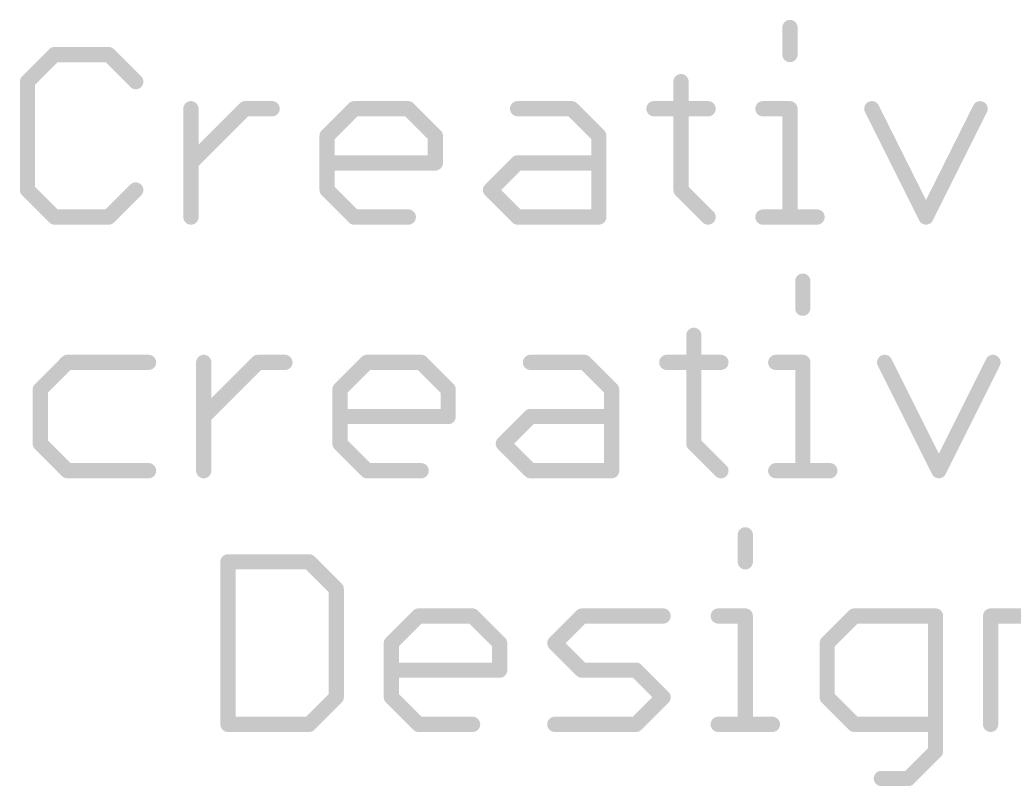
# Model space of a CAD drawing. Extents: x -43 to 64, y -8 to 16.
# Drawn here: x -13.44 to -3.48, y -8.16 to -0.49 of the extents above; entities that cross this region are included whole.
import ezdxf

# ---------------------------------------------------------------- set-up
doc = ezdxf.new("R2010")
doc.units = 0
doc.layers.add('27', color=253, linetype='CONTINUOUS')

msp = doc.modelspace()

# ---------------------------------------------------------------- linework, layer by layer
at = {"layer": '27', "const_width": 0.1524}
for points in [[(-5.7238, -0.5656), (-5.7238, -0.8368)], [(-13.091, -0.8368), (-13.3621, -1.108)], [(-12.5486, -0.8368), (-13.091, -0.8368)], [(-12.2775, -1.108), (-12.5486, -0.8368)], [(-13.3621, -1.108), (-13.3621, -2.1926)], [(-6.8152, -1.108), (-6.8152, -2.1926)], [(-11.725, -2.4638), (-11.725, -1.3791)], [(-11.725, -1.9215), (-11.1826, -1.3791)], [(-11.1826, -1.3791), (-10.9115, -1.3791)], [(-10.3607, -1.6503), (-10.0895, -1.3791)], [(-10.0895, -1.3791), (-9.5472, -1.3791)], [(-9.5472, -1.3791), (-9.276, -1.6503)], [(-8.4524, -1.3791), (-7.91, -1.3791)], [(-7.91, -1.3791), (-7.6389, -1.6503)], [(-7.0864, -1.3791), (-6.544, -1.3791)], [(-5.9949, -1.3791), (-5.7238, -1.3791)], [(-5.7238, -1.3791), (-5.7238, -2.4638)], [(-4.9035, -1.3791), (-4.3612, -2.4638)], [(-4.3612, -2.4638), (-3.8188, -1.3791)], [(-10.3607, -2.1926), (-10.3607, -1.6503)], [(-9.276, -1.6503), (-9.276, -1.9215)], [(-7.6389, -1.6503), (-7.6389, -2.4638)], [(-9.276, -1.9215), (-10.3607, -1.9215)], [(-8.7235, -2.1926), (-8.4524, -1.9215)], [(-8.4524, -1.9215), (-7.6389, -1.9215)], [(-13.3621, -2.1926), (-13.091, -2.4638)], [(-12.5486, -2.4638), (-12.2775, -2.1926)], [(-10.0895, -2.4638), (-10.3607, -2.1926)], [(-8.4524, -2.4638), (-8.7235, -2.1926)], [(-6.8152, -2.1926), (-6.544, -2.4638)], [(-13.091, -2.4638), (-12.5486, -2.4638)], [(-9.5472, -2.4638), (-10.0895, -2.4638)], [(-7.6389, -2.4638), (-8.4524, -2.4638)], [(-5.9949, -2.4638), (-5.4526, -2.4638)], [(-5.5954, -3.1056), (-5.5954, -3.3768)], [(-6.6868, -3.648), (-6.6868, -4.7326)], [(-12.9626, -3.9191), (-13.2337, -4.1903)], [(-12.1491, -3.9191), (-12.9626, -3.9191)], [(-11.5966, -5.0038), (-11.5966, -3.9191)], [(-11.5966, -4.4615), (-11.0542, -3.9191)], [(-11.0542, -3.9191), (-10.7831, -3.9191)], [(-10.2323, -4.1903), (-9.9611, -3.9191)], [(-9.9611, -3.9191), (-9.4188, -3.9191)], [(-9.4188, -3.9191), (-9.1476, -4.1903)], [(-8.3239, -3.9191), (-7.7816, -3.9191)], [(-7.7816, -3.9191), (-7.5105, -4.1903)], [(-6.958, -3.9191), (-6.4156, -3.9191)], [(-5.8665, -3.9191), (-5.5954, -3.9191)], [(-5.5954, -3.9191), (-5.5954, -5.0038)], [(-4.7751, -3.9191), (-4.2328, -5.0038)], [(-4.2328, -5.0038), (-3.6904, -3.9191)], [(-13.2337, -4.1903), (-13.2337, -4.7326)], [(-10.2323, -4.7326), (-10.2323, -4.1903)], [(-9.1476, -4.1903), (-9.1476, -4.4615)], [(-7.5105, -4.1903), (-7.5105, -5.0038)], [(-9.1476, -4.4615), (-10.2323, -4.4615)], [(-8.5951, -4.7326), (-8.3239, -4.4615)], [(-8.3239, -4.4615), (-7.5105, -4.4615)], [(-13.2337, -4.7326), (-12.9626, -5.0038)], [(-9.9611, -5.0038), (-10.2323, -4.7326)], [(-8.3239, -5.0038), (-8.5951, -4.7326)], [(-6.6868, -4.7326), (-6.4156, -5.0038)], [(-12.9626, -5.0038), (-12.1491, -5.0038)], [(-9.4188, -5.0038), (-9.9611, -5.0038)], [(-7.5105, -5.0038), (-8.3239, -5.0038)], [(-5.8665, -5.0038), (-5.3242, -5.0038)], [(-6.1712, -5.6456), (-6.1712, -5.9168)], [(-11.3538, -5.9168), (-11.3538, -7.5438)], [(-10.5403, -5.9168), (-11.3538, -5.9168)], [(-10.2691, -6.188), (-10.5403, -5.9168)], [(-10.2691, -7.2726), (-10.2691, -6.188)], [(-9.7166, -6.7303), (-9.4455, -6.4591)], [(-9.4455, -6.4591), (-8.9032, -6.4591)], [(-8.9032, -6.4591), (-8.632, -6.7303)], [(-8.0795, -6.7303), (-7.8083, -6.4591)], [(-7.8083, -6.4591), (-6.9948, -6.4591)], [(-6.4423, -6.4591), (-6.1712, -6.4591)], [(-6.1712, -6.4591), (-6.1712, -7.5438)], [(-5.0797, -6.4591), (-5.3509, -6.7303)], [(-4.2662, -6.4591), (-5.0797, -6.4591)], [(-4.2662, -7.815), (-4.2662, -6.4591)], [(-3.7137, -7.5438), (-3.7137, -6.4591)], [(-3.7137, -6.4591), (-2.9002, -6.4591)], [(-9.7166, -7.2726), (-9.7166, -6.7303)], [(-8.632, -6.7303), (-8.632, -7.0015)], [(-7.8083, -7.0015), (-8.0795, -6.7303)], [(-5.3509, -6.7303), (-5.3509, -7.2726)], [(-8.632, -7.0015), (-9.7166, -7.0015)], [(-7.266, -7.0015), (-7.8083, -7.0015)], [(-6.9948, -7.2726), (-7.266, -7.0015)], [(-10.5403, -7.5438), (-10.2691, -7.2726)], [(-9.4455, -7.5438), (-9.7166, -7.2726)], [(-7.266, -7.5438), (-6.9948, -7.2726)], [(-5.3509, -7.2726), (-5.0797, -7.5438)], [(-11.3538, -7.5438), (-10.5403, -7.5438)], [(-8.9032, -7.5438), (-9.4455, -7.5438)], [(-8.0795, -7.5438), (-7.266, -7.5438)], [(-6.4423, -7.5438), (-5.9, -7.5438)], [(-5.0797, -7.5438), (-4.2662, -7.5438)], [(-4.5374, -8.0861), (-4.2662, -7.815)], [(-4.8086, -8.0861), (-4.5374, -8.0861)]]:
    msp.add_lwpolyline(points, dxfattribs=at)
at = {"layer": '27', "const_width": 0.0762}
for points in [[(-5.6857, -0.5656, 1), (-5.7619, -0.5656)], [(-13.091, -0.7987, 1), (-13.091, -0.8749)], [(-13.064, -0.8638, 1), (-13.1179, -0.8099)], [(-12.5217, -0.8099, 1), (-12.5756, -0.8638)], [(-12.5486, -0.8749, 1), (-12.5486, -0.7987)], [(-5.7619, -0.8368, 1), (-5.6857, -0.8368)], [(-13.3891, -1.081, 1), (-13.3352, -1.1349)], [(-13.324, -1.108, 1), (-13.4002, -1.108)], [(-12.3044, -1.1349, 1), (-12.2505, -1.081)], [(-6.7771, -1.108, 1), (-6.8533, -1.108)], [(-11.6869, -1.3791, 1), (-11.7631, -1.3791)], [(-11.1826, -1.341, 1), (-11.1826, -1.4172)], [(-11.1557, -1.4061, 1), (-11.2096, -1.3522)], [(-10.9115, -1.4172, 1), (-10.9115, -1.341)], [(-10.0895, -1.341, 1), (-10.0895, -1.4172)], [(-10.0626, -1.4061, 1), (-10.1165, -1.3522)], [(-9.5202, -1.3522, 1), (-9.5741, -1.4061)], [(-9.5472, -1.4172, 1), (-9.5472, -1.341)], [(-8.4524, -1.341, 1), (-8.4524, -1.4172)], [(-7.8831, -1.3522, 1), (-7.937, -1.4061)], [(-7.91, -1.4172, 1), (-7.91, -1.341)], [(-7.0864, -1.341, 1), (-7.0864, -1.4172)], [(-6.544, -1.4172, 1), (-6.544, -1.341)], [(-5.9949, -1.341, 1), (-5.9949, -1.4172)], [(-5.6857, -1.3791, 1), (-5.7619, -1.3791)], [(-5.7238, -1.4172, 1), (-5.7238, -1.341)], [(-4.8694, -1.3621, 1), (-4.9376, -1.3962)], [(-3.7848, -1.3962, 1), (-3.8529, -1.3621)], [(-10.3226, -1.6503, 1), (-10.3988, -1.6503)], [(-10.3876, -1.6234, 1), (-10.3337, -1.6772)], [(-9.2379, -1.6503, 1), (-9.3141, -1.6503)], [(-9.303, -1.6772, 1), (-9.2491, -1.6234)], [(-7.6008, -1.6503, 1), (-7.677, -1.6503)], [(-7.6658, -1.6772, 1), (-7.6119, -1.6234)], [(-11.7519, -1.8945, 1), (-11.698, -1.9484)], [(-10.3607, -1.8834, 1), (-10.3607, -1.9596)], [(-9.3141, -1.9215, 1), (-9.2379, -1.9215)], [(-9.276, -1.9596, 1), (-9.276, -1.8834)], [(-8.4524, -1.8834, 1), (-8.4524, -1.9596)], [(-8.4254, -1.9484, 1), (-8.4793, -1.8945)], [(-7.6389, -1.9596, 1), (-7.6389, -1.8834)], [(-13.3352, -2.1657, 1), (-13.3891, -2.2196)], [(-13.4002, -2.1926, 1), (-13.324, -2.1926)], [(-12.2505, -2.2196, 1), (-12.3044, -2.1657)], [(-10.3337, -2.1657, 1), (-10.3876, -2.2196)], [(-10.3988, -2.1926, 1), (-10.3226, -2.1926)], [(-8.6966, -2.1657, 1), (-8.7505, -2.2196)], [(-8.7505, -2.1657, 1), (-8.6966, -2.2196)], [(-6.7883, -2.1657, 1), (-6.8421, -2.2196)], [(-6.8533, -2.1926, 1), (-6.7771, -2.1926)], [(-13.091, -2.4257, 1), (-13.091, -2.5019)], [(-12.5486, -2.5019, 1), (-12.5486, -2.4257)], [(-10.0895, -2.4257, 1), (-10.0895, -2.5019)], [(-9.5472, -2.5019, 1), (-9.5472, -2.4257)], [(-8.4524, -2.4257, 1), (-8.4524, -2.5019)], [(-7.6389, -2.5019, 1), (-7.6389, -2.4257)], [(-5.9949, -2.4257, 1), (-5.9949, -2.5019)], [(-5.4526, -2.5019, 1), (-5.4526, -2.4257)], [(-13.1179, -2.4907, 1), (-13.064, -2.4369)], [(-12.5756, -2.4369, 1), (-12.5217, -2.4907)], [(-11.7631, -2.4638, 1), (-11.6869, -2.4638)], [(-10.1165, -2.4907, 1), (-10.0626, -2.4369)], [(-8.4793, -2.4907, 1), (-8.4254, -2.4369)], [(-7.677, -2.4638, 1), (-7.6008, -2.4638)], [(-6.571, -2.4907, 1), (-6.5171, -2.4369)], [(-5.7619, -2.4638, 1), (-5.6857, -2.4638)], [(-4.3952, -2.4468, 1), (-4.3271, -2.4808)], [(-4.3952, -2.4808, 1), (-4.3271, -2.4468)], [(-5.5573, -3.1056, 1), (-5.6335, -3.1056)], [(-5.6335, -3.3768, 1), (-5.5573, -3.3768)], [(-6.6487, -3.648, 1), (-6.7249, -3.648)], [(-12.9626, -3.881, 1), (-12.9626, -3.9572)], [(-12.9356, -3.9461, 1), (-12.9895, -3.8922)], [(-12.1491, -3.9572, 1), (-12.1491, -3.881)], [(-11.5585, -3.9191, 1), (-11.6347, -3.9191)], [(-11.0542, -3.881, 1), (-11.0542, -3.9572)], [(-11.0273, -3.9461, 1), (-11.0812, -3.8922)], [(-10.7831, -3.9572, 1), (-10.7831, -3.881)], [(-9.9611, -3.881, 1), (-9.9611, -3.9572)], [(-9.9342, -3.9461, 1), (-9.988, -3.8922)], [(-9.3918, -3.8922, 1), (-9.4457, -3.9461)], [(-9.4188, -3.9572, 1), (-9.4188, -3.881)], [(-8.3239, -3.881, 1), (-8.3239, -3.9572)], [(-7.7547, -3.8922, 1), (-7.8086, -3.9461)], [(-7.7816, -3.9572, 1), (-7.7816, -3.881)], [(-6.958, -3.881, 1), (-6.958, -3.9572)], [(-6.4156, -3.9572, 1), (-6.4156, -3.881)], [(-5.8665, -3.881, 1), (-5.8665, -3.9572)], [(-5.5573, -3.9191, 1), (-5.6335, -3.9191)], [(-5.5954, -3.9572, 1), (-5.5954, -3.881)], [(-4.741, -3.9021, 1), (-4.8092, -3.9362)], [(-3.6563, -3.9362, 1), (-3.7245, -3.9021)], [(-13.1956, -4.1903, 1), (-13.2718, -4.1903)], [(-13.2607, -4.1634, 1), (-13.2068, -4.2172)], [(-10.1942, -4.1903, 1), (-10.2704, -4.1903)], [(-10.2592, -4.1634, 1), (-10.2053, -4.2172)], [(-9.1095, -4.1903, 1), (-9.1857, -4.1903)], [(-9.1746, -4.2172, 1), (-9.1207, -4.1634)], [(-7.4724, -4.1903, 1), (-7.5486, -4.1903)], [(-7.5374, -4.2172, 1), (-7.4835, -4.1634)], [(-11.6235, -4.4345, 1), (-11.5696, -4.4884)], [(-10.2323, -4.4234, 1), (-10.2323, -4.4996)], [(-9.1857, -4.4615, 1), (-9.1095, -4.4615)], [(-9.1476, -4.4996, 1), (-9.1476, -4.4234)], [(-8.3239, -4.4234, 1), (-8.3239, -4.4996)], [(-8.297, -4.4884, 1), (-8.3509, -4.4345)], [(-7.5105, -4.4996, 1), (-7.5105, -4.4234)], [(-13.2068, -4.7057, 1), (-13.2607, -4.7596)], [(-10.2053, -4.7057, 1), (-10.2592, -4.7596)], [(-8.5682, -4.7057, 1), (-8.6221, -4.7596)], [(-8.6221, -4.7057, 1), (-8.5682, -4.7596)], [(-6.6599, -4.7057, 1), (-6.7137, -4.7596)], [(-13.2718, -4.7326, 1), (-13.1956, -4.7326)], [(-10.2704, -4.7326, 1), (-10.1942, -4.7326)], [(-6.7249, -4.7326, 1), (-6.6487, -4.7326)], [(-12.9626, -4.9657, 1), (-12.9626, -5.0419)], [(-12.9895, -5.0307, 1), (-12.9356, -4.9769)], [(-12.1491, -5.0419, 1), (-12.1491, -4.9657)], [(-11.6347, -5.0038, 1), (-11.5585, -5.0038)], [(-9.9611, -4.9657, 1), (-9.9611, -5.0419)], [(-9.988, -5.0307, 1), (-9.9342, -4.9769)], [(-9.4188, -5.0419, 1), (-9.4188, -4.9657)], [(-8.3239, -4.9657, 1), (-8.3239, -5.0419)], [(-8.3509, -5.0307, 1), (-8.297, -4.9769)], [(-7.5486, -5.0038, 1), (-7.4724, -5.0038)], [(-7.5105, -5.0419, 1), (-7.5105, -4.9657)], [(-6.4426, -5.0307, 1), (-6.3887, -4.9769)], [(-5.8665, -4.9657, 1), (-5.8665, -5.0419)], [(-5.6335, -5.0038, 1), (-5.5573, -5.0038)], [(-5.3242, -5.0419, 1), (-5.3242, -4.9657)], [(-4.2668, -4.9868, 1), (-4.1987, -5.0208)], [(-4.2668, -5.0208, 1), (-4.1987, -4.9868)], [(-6.1331, -5.6456, 1), (-6.2093, -5.6456)], [(-11.3157, -5.9168, 1), (-11.3919, -5.9168)], [(-11.3538, -5.8787, 1), (-11.3538, -5.9549)], [(-10.5134, -5.8899, 1), (-10.5672, -5.9438)], [(-10.5403, -5.9549, 1), (-10.5403, -5.8787)], [(-6.2093, -5.9168, 1), (-6.1331, -5.9168)], [(-10.231, -6.188, 1), (-10.3072, -6.188)], [(-10.2961, -6.2149, 1), (-10.2422, -6.161)], [(-9.4455, -6.421, 1), (-9.4455, -6.4972)], [(-9.4185, -6.4861, 1), (-9.4724, -6.4322)], [(-8.8762, -6.4322, 1), (-8.9301, -6.4861)], [(-8.9032, -6.4972, 1), (-8.9032, -6.421)], [(-7.8083, -6.421, 1), (-7.8083, -6.4972)], [(-7.7814, -6.4861, 1), (-7.8353, -6.4322)], [(-6.9948, -6.4972, 1), (-6.9948, -6.421)], [(-6.4423, -6.421, 1), (-6.4423, -6.4972)], [(-6.1331, -6.4591, 1), (-6.2093, -6.4591)], [(-6.1712, -6.4972, 1), (-6.1712, -6.421)], [(-5.0797, -6.421, 1), (-5.0797, -6.4972)], [(-5.0528, -6.4861, 1), (-5.1067, -6.4322)], [(-4.2281, -6.4591, 1), (-4.3043, -6.4591)], [(-4.2662, -6.4972, 1), (-4.2662, -6.421)], [(-3.6756, -6.4591, 1), (-3.7518, -6.4591)], [(-3.7137, -6.421, 1), (-3.7137, -6.4972)], [(-9.6785, -6.7303, 1), (-9.7547, -6.7303)], [(-9.7436, -6.7034, 1), (-9.6897, -6.7572)], [(-8.5939, -6.7303, 1), (-8.6701, -6.7303)], [(-8.6589, -6.7572, 1), (-8.605, -6.7034)], [(-8.0525, -6.7034, 1), (-8.1064, -6.7572)], [(-8.1064, -6.7034, 1), (-8.0525, -6.7572)], [(-5.3128, -6.7303, 1), (-5.389, -6.7303)], [(-5.3778, -6.7034, 1), (-5.324, -6.7572)], [(-9.7166, -6.9634, 1), (-9.7166, -7.0396)], [(-8.6701, -7.0015, 1), (-8.5939, -7.0015)], [(-8.632, -7.0396, 1), (-8.632, -6.9634)], [(-7.8083, -6.9634, 1), (-7.8083, -7.0396)], [(-7.8353, -7.0284, 1), (-7.7814, -6.9745)], [(-7.2391, -6.9745, 1), (-7.2929, -7.0284)], [(-7.266, -7.0396, 1), (-7.266, -6.9634)], [(-10.3072, -7.2726, 1), (-10.231, -7.2726)], [(-10.2422, -7.2996, 1), (-10.2961, -7.2457)], [(-9.6897, -7.2457, 1), (-9.7436, -7.2996)], [(-9.7547, -7.2726, 1), (-9.6785, -7.2726)], [(-6.9679, -7.2996, 1), (-7.0218, -7.2457)], [(-7.0218, -7.2996, 1), (-6.9679, -7.2457)], [(-5.324, -7.2457, 1), (-5.3778, -7.2996)], [(-5.389, -7.2726, 1), (-5.3128, -7.2726)], [(-11.3538, -7.5057, 1), (-11.3538, -7.5819)], [(-10.5403, -7.5819, 1), (-10.5403, -7.5057)], [(-9.4455, -7.5057, 1), (-9.4455, -7.5819)], [(-8.9032, -7.5819, 1), (-8.9032, -7.5057)], [(-8.0795, -7.5057, 1), (-8.0795, -7.5819)], [(-7.266, -7.5819, 1), (-7.266, -7.5057)], [(-6.4423, -7.5057, 1), (-6.4423, -7.5819)], [(-5.9, -7.5819, 1), (-5.9, -7.5057)], [(-5.0797, -7.5057, 1), (-5.0797, -7.5819)], [(-4.2662, -7.5819, 1), (-4.2662, -7.5057)], [(-11.3919, -7.5438, 1), (-11.3157, -7.5438)], [(-10.5672, -7.5169, 1), (-10.5134, -7.5707)], [(-9.4724, -7.5707, 1), (-9.4185, -7.5169)], [(-7.2929, -7.5169, 1), (-7.2391, -7.5707)], [(-6.2093, -7.5438, 1), (-6.1331, -7.5438)], [(-5.1067, -7.5707, 1), (-5.0528, -7.5169)], [(-3.7518, -7.5438, 1), (-3.6756, -7.5438)], [(-4.2393, -7.8419, 1), (-4.2932, -7.788)], [(-4.3043, -7.815, 1), (-4.2281, -7.815)], [(-4.8086, -8.048, 1), (-4.8086, -8.1242)], [(-4.5643, -8.0592, 1), (-4.5105, -8.1131)], [(-4.5374, -8.1242, 1), (-4.5374, -8.048)]]:
    msp.add_lwpolyline(points, format="xyb", dxfattribs=at)

doc.saveas('drawing.dxf')
